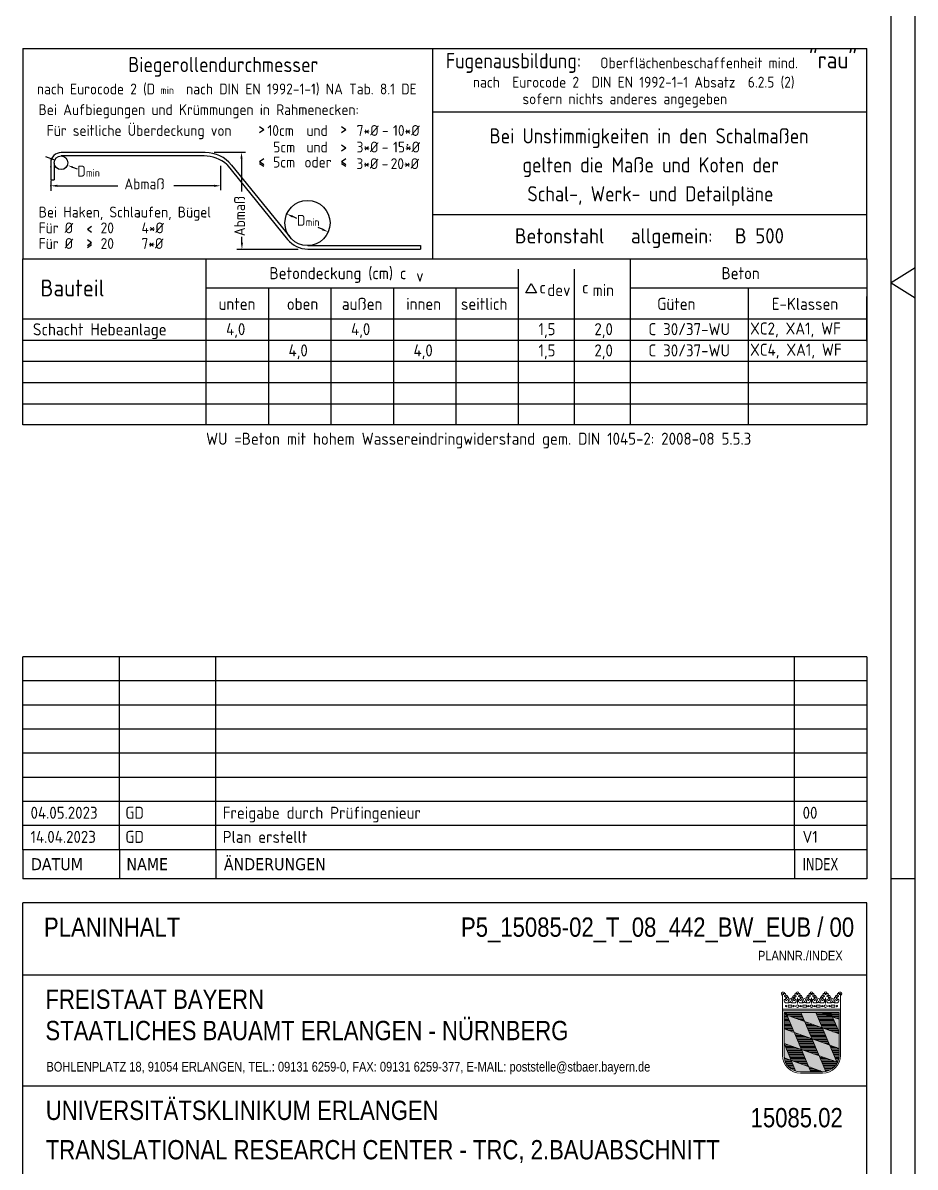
# Model space of a CAD drawing. Extents: x -20 to 69, y 0 to 100.
# Drawn here: x 20.35 to 24.98, y 5.93 to 11.86 of the extents above; entities that cross this region are included whole.
import ezdxf
from ezdxf.enums import TextEntityAlignment as Align

# ---------------------------------------------------------------- set-up
doc = ezdxf.new("R2010")
doc.units = 0
doc.header["$LTSCALE"] = 0.25
doc.linetypes.add('AUSGEZOGEN', pattern=[1000.01, 1000, 0.01])
for name, color, linetype in [('BET-ANS', 7, 'Continuous'), ('RAHMEN', 7, 'Continuous'), ('STEMPEL', 7, 'Continuous'), ('TEXT', 7, 'Continuous')]:
    doc.layers.add(name, color=color, linetype=linetype)
doc.styles.add('helv', font='tahoma.ttf')
doc.styles.add('plankopf_ArialN', font='ARIALN.TTF')
doc.styles.add('txt', font='isocp.shx')
pattern_1 = [(0, (-322.07857, -163.97815), (8e-17, 0.254), [])]

# ---------------------------------------------------------------- blocks, each defined once
blk = doc.blocks.new('Bundeslandwappen')
at = {"lineweight": 9, "true_color": 0xffffff}
for points in [[(-5.75, 16.5), (-5.98, 16.5), (-5.98, 16.29), (-5.75, 16.29)], [(-5.09, 15.68), (-5.31, 15.68), (-5.31, 15.47), (-5.09, 15.47)], [(-3.49, 15.68), (-3.71, 15.68), (-3.71, 15.47), (-3.49, 15.47)], [(-2.82, 16.5), (-3.05, 16.5), (-3.05, 16.29), (-2.82, 16.29)], [(-2.15, 15.68), (-2.38, 15.68), (-2.38, 15.47), (-2.15, 15.47)], [(-0.56, 15.68), (-0.78, 15.68), (-0.78, 15.47), (-0.56, 15.47)], [(0.11, 16.5), (-0.11, 16.5), (-0.11, 16.29), (0.11, 16.29)], [(0.78, 15.68), (0.56, 15.68), (0.56, 15.47), (0.78, 15.47)], [(2.38, 15.68), (2.15, 15.68), (2.15, 15.47), (2.38, 15.47)], [(3.05, 16.5), (2.82, 16.5), (2.82, 16.29), (3.05, 16.29)], [(3.71, 15.68), (3.49, 15.68), (3.49, 15.47), (3.71, 15.47)], [(5.31, 15.68), (5.09, 15.68), (5.09, 15.47), (5.31, 15.47)], [(5.98, 16.5), (5.75, 16.5), (5.75, 16.29), (5.98, 16.29)]]:
    blk.add_hatch(color=7, dxfattribs=at).paths.add_polyline_path(points)
at = {"true_color": 0xffffff}
for points in [[(-5.34, 12.59), (-5.7, 12.59), (-5.7, 12.19), (-5.07, 11.96)], [(-1.42, 10.67), (-5.07, 11.96), (-3.57, 8.42), (0.08, 7.13)], [(0.86, 12.59), (-2.24, 12.59), (-1.42, 10.67), (2.23, 9.38)], [(3.96, 12.59), (1.66, 12.59), (4.37, 11.63)], [(5.7, 11.16), (4.37, 11.63), (5.7, 8.5)], [(-3.57, 8.42), (-5.7, 9.18), (-5.7, 6.17), (-2.07, 4.88)], [(3.73, 5.84), (0.08, 7.13), (1.58, 3.59), (5.23, 2.29)], [(5.7, 8.15), (2.23, 9.38), (3.73, 5.84), (5.7, 5.14)], [(-5.7, 6.14), (-5.7, 3.7, 0.041392), (-5.65, 3.14), (-4.21, 2.63)], [(1.58, 3.59), (-2.07, 4.88), (-0.56, 1.34), (2.36, 0.3, 0.043654), (2.95, 0.36)], [(-0.56, 1.34), (-4.21, 2.63), (-3.29, 0.45, 0.073774), (-2.3, 0.3), (-0.12, 0.3)]]:
    blk.add_hatch(color=7, dxfattribs=at).paths.add_polyline_path(points)
at = {"lineweight": 9}
h = blk.add_hatch(dxfattribs=at)
h.set_pattern_fill('ANSI31', color=256, scale=0.08, angle=315, style=0)
h.set_pattern_definition(pattern_1)
h.paths.add_polyline_path([(-5.07, 11.96), (-5.7, 12.19), (-5.7, 9.18), (-3.57, 8.42)])
h = blk.add_hatch(dxfattribs=at)
h.set_pattern_fill('ANSI31', color=256, scale=0.08, angle=315, style=0)
h.set_pattern_definition(pattern_1)
h.paths.add_polyline_path([(-2.24, 12.59), (-5.34, 12.59), (-5.07, 11.96), (-1.42, 10.67)])
h = blk.add_hatch(dxfattribs=at)
h.set_pattern_fill('ANSI31', color=256, scale=0.08, angle=315, style=0)
h.set_pattern_definition(pattern_1)
h.paths.add_polyline_path([(4.37, 11.63), (1.66, 12.59), (0.86, 12.59), (2.23, 9.38), (5.7, 8.15), (5.7, 8.5)])
h = blk.add_hatch(dxfattribs=at)
h.set_pattern_fill('ANSI31', color=256, scale=0.08, angle=315, style=0)
h.set_pattern_definition(pattern_1)
h.paths.add_polyline_path([(5.7, 12.59), (3.96, 12.59), (4.37, 11.63), (5.7, 11.16)])
h = blk.add_hatch(dxfattribs=at)
h.set_pattern_fill('ANSI31', color=256, scale=0.08, angle=315, style=0)
h.set_pattern_definition(pattern_1)
h.paths.add_polyline_path([(2.23, 9.38), (-1.42, 10.67), (0.08, 7.13), (3.73, 5.84)])
h = blk.add_hatch(dxfattribs=at)
h.set_pattern_fill('ANSI31', color=256, scale=0.08, angle=315, style=0)
h.set_pattern_definition(pattern_1)
h.paths.add_polyline_path([(0.08, 7.13), (-3.57, 8.42), (-2.07, 4.88), (1.58, 3.59)])
h = blk.add_hatch(dxfattribs=at)
h.set_pattern_fill('ANSI31', color=256, scale=0.08, angle=315, style=0)
h.set_pattern_definition(pattern_1)
h.paths.add_polyline_path([(-2.07, 4.88), (-5.7, 6.17), (-5.7, 6.14), (-4.21, 2.63), (-0.56, 1.34)])
h = blk.add_hatch(dxfattribs=at)
h.set_pattern_fill('ANSI31', color=256, scale=0.08, angle=315, style=0)
h.set_pattern_definition(pattern_1)
h.paths.add_polyline_path([(5.7, 5.14), (3.73, 5.84), (5.23, 2.29), (5.37, 2.24, 0.111178), (5.7, 3.7)])
h = blk.add_hatch(dxfattribs=at)
h.set_pattern_fill('ANSI31', color=256, scale=0.08, angle=315, style=0)
h.set_pattern_definition(pattern_1)
h.paths.add_polyline_path([(-4.21, 2.63), (-5.65, 3.14, 0.285055), (-3.29, 0.45)])
h = blk.add_hatch(dxfattribs=at)
h.set_pattern_fill('ANSI31', color=256, scale=0.08, angle=315, style=0)
h.set_pattern_definition(pattern_1)
h.paths.add_polyline_path([(5.31, 2.11), (5.23, 2.29), (1.58, 3.59), (2.95, 0.36, 0.22704)])
h = blk.add_hatch(dxfattribs=at)
h.set_pattern_fill('ANSI31', color=256, scale=0.08, angle=315, style=0)
h.set_pattern_definition(pattern_1)
h.paths.add_polyline_path([(-0.56, 1.34), (-0.12, 0.3), (2.3, 0.3, 0.004354), (2.36, 0.3)])
for p, q in [((-5.61, 16.59), (-5.62, 16.68)), ((-3.19, 16.59), (-3.18, 16.67)), ((-2.68, 16.59), (-2.69, 16.67)), ((-0.25, 16.59), (-0.24, 16.67)), ((0.25, 16.59), (0.24, 16.67)), ((2.68, 16.59), (2.69, 16.67)), ((3.19, 16.59), (3.18, 16.67)), ((5.61, 16.59), (5.62, 16.68)), ((-6, 16.1), (-6, 3.7)), ((-5.64, 14.97), (-5.64, 15.18)), ((-5.33, 15.19), (-5.33, 15.05)), ((-4.68, 14.54), (-5.26, 14.54)), ((-4.12, 14.54), (-3.54, 14.54)), ((-3.47, 15.19), (-3.47, 15.05)), ((-3.16, 14.97), (-3.16, 15.18)), ((-2.93, 15.58), (-2.93, 14.47)), ((-2.71, 14.97), (-2.71, 15.18)), ((-2.4, 15.19), (-2.4, 15.05)), ((-1.74, 14.54), (-2.32, 14.54)), ((-1.19, 14.54), (-0.61, 14.54)), ((-0.54, 15.19), (-0.54, 15.05)), ((-0.22, 14.97), (-0.22, 15.18)), ((0, 15.58), (0, 14.47)), ((0.22, 14.97), (0.22, 15.18)), ((0.54, 15.19), (0.54, 15.05)), ((1.19, 14.54), (0.61, 14.54)), ((1.74, 14.54), (2.32, 14.54)), ((2.4, 15.19), (2.4, 15.05)), ((2.71, 14.97), (2.71, 15.18)), ((2.93, 15.58), (2.93, 14.47)), ((3.16, 14.97), (3.16, 15.18)), ((3.47, 15.19), (3.47, 15.05)), ((4.12, 14.54), (3.54, 14.54)), ((4.68, 14.54), (5.26, 14.54)), ((5.33, 15.19), (5.33, 15.05)), ((5.64, 14.97), (5.64, 15.18)), ((6, 3.7), (6, 16.1)), ((-6, 13.29), (6, 13.29)), ((-6, 12.94), (6, 12.94)), ((-5.7, 12.59), (-5.7, 3.7)), ((-5.7, 12.59), (5.7, 12.59)), ((-5.7, 12.19), (5.7, 8.15)), ((-5.34, 12.59), (-0.12, 0.3)), ((-3.36, 13.9), (-2.93, 14.17)), ((-2.93, 13.63), (-3.36, 13.9)), ((-2.93, 14.17), (-2.5, 13.9)), ((-2.5, 13.9), (-2.93, 13.63)), ((-2.24, 12.59), (2.95, 0.36)), ((0, 14.17), (-0.43, 13.9)), ((-0.43, 13.9), (0, 13.63)), ((0.43, 13.9), (0, 14.17)), ((0, 13.63), (0.43, 13.9)), ((0.86, 12.59), (5.31, 2.11)), ((1.66, 12.59), (5.7, 11.16)), ((2.93, 14.17), (2.5, 13.9)), ((2.5, 13.9), (2.93, 13.63)), ((3.36, 13.9), (2.93, 14.17)), ((2.93, 13.63), (3.36, 13.9)), ((3.96, 12.59), (5.7, 8.5)), ((5.7, 3.7), (5.7, 12.59)), ((-5.7, 9.18), (5.7, 5.14)), ((-5.7, 6.17), (5.37, 2.24)), ((-5.7, 6.14), (-3.29, 0.45)), ((-5.66, 3.14), (2.36, 0.3)), ((-2.3, 0.3), (2.3, 0.3)), ((-2.3, 0), (2.3, 0))]:
    blk.add_line(p, q, dxfattribs=at)
for points in [[(-5.75, 16.29), (-5.98, 16.29), (-5.98, 16.5), (-5.75, 16.5)], [(-5.09, 15.47), (-5.31, 15.47), (-5.31, 15.68), (-5.09, 15.68)], [(-3.71, 15.47), (-3.49, 15.47), (-3.49, 15.68), (-3.71, 15.68)], [(-2.82, 16.29), (-3.05, 16.29), (-3.05, 16.5), (-2.82, 16.5)], [(-2.15, 15.47), (-2.38, 15.47), (-2.38, 15.68), (-2.15, 15.68)], [(-0.78, 15.47), (-0.56, 15.47), (-0.56, 15.68), (-0.78, 15.68)], [(0.11, 16.29), (-0.11, 16.29), (-0.11, 16.5), (0.11, 16.5)], [(0.78, 15.47), (0.56, 15.47), (0.56, 15.68), (0.78, 15.68)], [(2.15, 15.47), (2.38, 15.47), (2.38, 15.68), (2.15, 15.68)], [(3.05, 16.29), (2.82, 16.29), (2.82, 16.5), (3.05, 16.5)], [(3.71, 15.47), (3.49, 15.47), (3.49, 15.68), (3.71, 15.68)], [(5.09, 15.47), (5.31, 15.47), (5.31, 15.68), (5.09, 15.68)], [(5.75, 16.29), (5.98, 16.29), (5.98, 16.5), (5.75, 16.5)], [(-4.07, 13.71), (-4.83, 13.71), (-4.83, 14.1), (-4.07, 14.1)], [(-1.8, 13.71), (-1.04, 13.71), (-1.04, 14.1), (-1.8, 14.1)], [(1.8, 13.71), (1.04, 13.71), (1.04, 14.1), (1.8, 14.1)], [(4.07, 13.71), (4.83, 13.71), (4.83, 14.1), (4.07, 14.1)]]:
    blk.add_lwpolyline(points, close=True, dxfattribs=at)
for centre in [(-5.28, 13.9), (-3.71, 13.9), (-2.2, 13.9), (-0.68, 13.9), (0.68, 13.9), (2.2, 13.9), (3.71, 13.9), (5.28, 13.9)]:
    blk.add_circle(centre, 0.123, dxfattribs=at)
for centre, radius, start, end in [((-5.89, 16.45), 0.362, 44.6681, 253.1183), ((-5.67, 16.67), 0.05, 6.6615, 44.6681), ((-3.13, 16.67), 0.05, 155.2288, 173.3385), ((-2.93, 16.58), 0.264, 24.0166, 155.3409), ((-2.74, 16.66), 0.05, 6.6615, 24.0166), ((0, 16.58), 0.264, 24.0166, 155.3409), ((-0.19, 16.67), 0.05, 155.2288, 173.3385), ((0.19, 16.66), 0.05, 6.6615, 24.0166), ((2.93, 16.58), 0.264, 24.0166, 155.3409), ((2.74, 16.67), 0.05, 155.2288, 173.3385), ((3.13, 16.66), 0.05, 6.6615, 24.0166), ((5.67, 16.67), 0.05, 135.3319, 173.3385), ((5.89, 16.45), 0.362, 286.8817, 135.3319), ((-5.49, 15.18), 0.157, 3.2756, 179.5521), ((-5.19, 14.99), 0.453, 182.8328, 261.3043), ((-5.56, 16.59), 0.05, 186.6615, 265.6209), ((-5.42, 15.99), 0.179, 74.7883, 15.1356), ((-5.59, 16.26), 0.281, 346.0232, 85.6209), ((-5.36, 16.21), 0.05, 254.7883, 346.0232), ((-5.26, 15.23), 0.191, 249.6358, 3.0857), ((-5.2, 16.05), 0.05, 93.0633, 195.1356), ((-5.19, 15.87), 0.224, 350.9542, 93.0633), ((-5.02, 15.24), 0.05, 82.9467, 183.0857), ((-4.99, 15.54), 0.249, 262.9467, 77.8855), ((-4.92, 15.83), 0.05, 170.9542, 257.8855), ((-4.62, 14.89), 0.224, 71.4, 0), ((-4.71, 14.85), 0.312, 275.9649, 353.9773), ((-4.4, 15.24), 0.208, 317.0775, 222.9225), ((-4.18, 14.89), 0.224, 180, 108.6), ((-4.09, 14.85), 0.312, 186.0227, 264.0351), ((-3.81, 15.54), 0.249, 102.1145, 277.0533), ((-3.88, 15.83), 0.05, 282.1145, 9.0458), ((-3.61, 15.87), 0.224, 86.9367, 189.0458), ((-3.78, 15.24), 0.05, 356.9143, 97.0533), ((-3.54, 15.23), 0.191, 176.9143, 290.3642), ((-3.6, 16.05), 0.05, 344.8644, 86.9367), ((-3.38, 15.99), 0.179, 164.8644, 105.2117), ((-3.61, 14.99), 0.453, 278.6957, 357.1672), ((-3.21, 16.26), 0.281, 94.3791, 193.9768), ((-3.44, 16.21), 0.05, 193.9768, 285.2117), ((-3.31, 15.18), 0.157, 0.4479, 176.7244), ((-3.24, 16.59), 0.05, 274.3791, 353.3385), ((-2.55, 15.18), 0.157, 3.2756, 179.5521), ((-2.26, 14.99), 0.453, 182.8328, 261.3043), ((-2.63, 16.59), 0.05, 186.6615, 265.6209), ((-2.49, 15.99), 0.179, 74.7883, 15.1356), ((-2.65, 16.26), 0.281, 346.0232, 85.6209), ((-2.43, 16.21), 0.05, 254.7883, 346.0232), ((-2.33, 15.23), 0.191, 249.6358, 3.0857), ((-2.27, 16.05), 0.05, 93.0633, 195.1356), ((-2.26, 15.87), 0.224, 350.9542, 93.0633), ((-2.09, 15.24), 0.05, 82.9467, 183.0857), ((-2.05, 15.54), 0.249, 262.9467, 77.8855), ((-1.99, 15.83), 0.05, 170.9542, 257.8855), ((-1.69, 14.89), 0.224, 71.4, 0), ((-1.78, 14.85), 0.312, 275.9649, 353.9773), ((-1.47, 15.24), 0.208, 317.0775, 222.9225), ((-1.24, 14.89), 0.224, 180, 108.6), ((-1.16, 14.85), 0.312, 186.0227, 264.0351), ((-0.88, 15.54), 0.249, 102.1145, 277.0533), ((-0.94, 15.83), 0.05, 282.1145, 9.0458), ((-0.67, 15.87), 0.224, 86.9367, 189.0458), ((-0.84, 15.24), 0.05, 356.9143, 97.0533), ((-0.6, 15.23), 0.191, 176.9143, 290.3642), ((-0.66, 16.05), 0.05, 344.8644, 86.9367), ((-0.44, 15.99), 0.179, 164.8644, 105.2117), ((-0.68, 14.99), 0.453, 278.6957, 357.1672), ((-0.28, 16.26), 0.281, 94.3791, 193.9768), ((-0.5, 16.21), 0.05, 193.9768, 285.2117), ((-0.38, 15.18), 0.157, 0.4479, 176.7244), ((-0.3, 16.59), 0.05, 274.3791, 353.3385), ((0.38, 15.18), 0.157, 3.2756, 179.5521), ((0.68, 14.99), 0.453, 182.8328, 261.3043), ((0.3, 16.59), 0.05, 186.6615, 265.6209), ((0.44, 15.99), 0.179, 74.7883, 15.1356), ((0.28, 16.26), 0.281, 346.0232, 85.6209), ((0.5, 16.21), 0.05, 254.7883, 346.0232), ((0.6, 15.23), 0.191, 249.6358, 3.0857), ((0.66, 16.05), 0.05, 93.0633, 195.1356), ((0.67, 15.87), 0.224, 350.9542, 93.0633), ((0.84, 15.24), 0.05, 82.9467, 183.0857), ((0.88, 15.54), 0.249, 262.9467, 77.8855), ((0.94, 15.83), 0.05, 170.9542, 257.8855), ((1.24, 14.89), 0.224, 71.4, 0), ((1.16, 14.85), 0.312, 275.9649, 353.9773), ((1.47, 15.24), 0.208, 317.0775, 222.9225), ((1.69, 14.89), 0.224, 180, 108.6), ((1.78, 14.85), 0.312, 186.0227, 264.0351), ((2.05, 15.54), 0.249, 102.1145, 277.0533), ((1.99, 15.83), 0.05, 282.1145, 9.0458), ((2.26, 15.87), 0.224, 86.9367, 189.0458), ((2.09, 15.24), 0.05, 356.9143, 97.0533), ((2.33, 15.23), 0.191, 176.9143, 290.3642), ((2.27, 16.05), 0.05, 344.8644, 86.9367), ((2.49, 15.99), 0.179, 164.8644, 105.2117), ((2.26, 14.99), 0.453, 278.6957, 357.1672), ((2.65, 16.26), 0.281, 94.3791, 193.9768), ((2.43, 16.21), 0.05, 193.9768, 285.2117), ((2.55, 15.18), 0.157, 0.4479, 176.7244), ((2.63, 16.59), 0.05, 274.3791, 353.3385), ((3.31, 15.18), 0.157, 3.2756, 179.5521), ((3.61, 14.99), 0.453, 182.8328, 261.3043), ((3.24, 16.59), 0.05, 186.6615, 265.6209), ((3.38, 15.99), 0.179, 74.7883, 15.1356), ((3.21, 16.26), 0.281, 346.0232, 85.6209), ((3.44, 16.21), 0.05, 254.7883, 346.0232), ((3.54, 15.23), 0.191, 249.6358, 3.0857), ((3.6, 16.05), 0.05, 93.0633, 195.1356), ((3.61, 15.87), 0.224, 350.9542, 93.0633), ((3.78, 15.24), 0.05, 82.9467, 183.0857), ((3.81, 15.54), 0.249, 262.9467, 77.8855), ((3.88, 15.83), 0.05, 170.9542, 257.8855), ((4.18, 14.89), 0.224, 71.4, 0), ((4.09, 14.85), 0.312, 275.9649, 353.9773), ((4.4, 15.24), 0.208, 317.0775, 222.9225), ((4.62, 14.89), 0.224, 180, 108.6), ((4.71, 14.85), 0.312, 186.0227, 264.0351), ((4.99, 15.54), 0.249, 102.1145, 277.0533), ((4.92, 15.83), 0.05, 282.1145, 9.0458), ((5.19, 15.87), 0.224, 86.9367, 189.0458), ((5.02, 15.24), 0.05, 356.9143, 97.0533), ((5.26, 15.23), 0.191, 176.9143, 290.3642), ((5.2, 16.05), 0.05, 344.8644, 86.9367), ((5.42, 15.99), 0.179, 164.8644, 105.2117), ((5.19, 14.99), 0.453, 278.6957, 357.1672), ((5.59, 16.26), 0.281, 94.3791, 193.9768), ((5.36, 16.21), 0.05, 193.9768, 285.2117), ((5.49, 15.18), 0.157, 0.4479, 176.7244), ((5.56, 16.59), 0.05, 274.3791, 353.3385), ((-2.3, 3.7), 3.7, 180, 270), ((-2.3, 3.7), 3.4, 180, 270), ((2.3, 3.7), 3.7, 270, 0), ((2.3, 3.7), 3.4, 270, 0)]:
    blk.add_arc(centre, radius, start, end, dxfattribs=at)
blk = doc.blocks.new('Plankopf_PU')
for p, q in [((-18.5, 25.4), (-18.5, 27.7)), ((-1, 27.7), (-18.5, 27.7)), ((-1, 27.7), (-18.5, 27.7)), ((-1, 25.4), (-1, 27.7)), ((-1, 25.4), (-18.5, 25.4)), ((-1, 25.4), (-18.5, 25.4)), ((-18.5, 19.1), (-18.5, 25.4)), ((-1, 19.1), (-1, 25.4))]:
    blk.add_line(p, q)
at = {"xscale": 0.1, "yscale": 0.1, "zscale": 0.1}
blk.add_blockref('Bundeslandwappen', (-2.148, 25.669), dxfattribs=at)
at = {"linetype": 'AUSGEZOGEN', "lineweight": 35, "style": 'plankopf_ArialN'}
blk.add_text('FREISTAAT BAYERN', height=0.4, dxfattribs=at).set_placement((-18.032, 27.401), align=Align.TOP_LEFT)
blk.add_text('STAATLICHES BAUAMT ERLANGEN - NÜRNBERG', height=0.4, dxfattribs=at).set_placement((-18.032, 26.552), align=Align.MIDDLE_LEFT)
at = {"style": 'plankopf_ArialN'}
blk.add_text('BOHLENPLATZ 18, 91054 ERLANGEN, TEL.: 09131 6259-0, FAX: 09131 6259-377, E-MAIL: poststelle@stbaer.bayern.de', height=0.2, dxfattribs=at).set_placement((-18.012, 25.702))
for tag, p in [('PROJEKTBEZEICHNUNGZ1', (-18.025, 24.578)), ('PROJEKTBEZEICHNUNGZ2', (-18.025, 23.761)), ('PROJEKTBEZEICHNUNGZ3', (-18.025, 22.941))]:
    blk.add_attdef(tag, text='', height=0.4, dxfattribs=at).set_placement(p, align=Align.BOTTOM_LEFT)
for tag, p in [('GEB.-NR', (-1.5, 24.946)), ('0.000X', (-1.507, 1.749))]:
    blk.add_attdef(tag, text='', height=0.4, dxfattribs=at).set_placement(p, align=Align.TOP_RIGHT)
for tag, p, height in [('PLANINHALTZ1', (-18.025, 22.055), 0.4), ('PLANINHALTZ2', (-18.025, 21.232), 0.4), ('PLANINHALTZ3', (-18.025, 20.409), 0.4), ('MASSN.-NR', (-18.005, 19.303), 0.2), ('KAPITEL/TITEL', (-15.01, 19.303), 0.2), ('GEZ_VON', (-12.644, 19.303), 0.2), ('GEZ_AM', (-10.286, 19.303), 0.2), ('STAND', (-7.927, 19.303), 0.2)]:
    blk.add_attdef(tag, p, '', height=height, dxfattribs=at)
for tag, height, p in [('PLANUNGSPHASE', 0.4, (-1.5, 22.055)), ('PROJEKTKATEGORIE', 0.4, (-1.5, 21.232)), ('MAßSTAB', 0.4, (-1.5, 20.409)), ('SONSTIGES', 0.2, (-1.5, 19.303))]:
    blk.add_attdef(tag, text='', height=height, dxfattribs=at).set_placement(p, align=Align.RIGHT)
blk = doc.blocks.new('Plankopf-ER')
at = {"layer": 'RAHMEN', "color": 7, "linetype": 'Continuous'}
for p, q in [((-0.5, 4.6), (-18, 4.6)), ((-18, 4.1), (-18, 4.6)), ((-16, 4.1), (-16, 4.6)), ((-14, 4.1), (-14, 4.6)), ((-2, 4.1), (-2, 4.6)), ((-0.5, 4.6), (-0.5, 4.1)), ((-0.5, 4.1), (-18, 4.1)), ((-18, 3.6), (-18, 4.1)), ((-16, 3.6), (-16, 4.1)), ((-14, 3.6), (-14, 4.1)), ((-2, 3.6), (-2, 4.1)), ((-0.5, 4.1), (-0.5, 3.6)), ((-0.5, 3.6), (-18, 3.6)), ((-18, 3.1), (-18, 3.6)), ((-16, 3.1), (-16, 3.6)), ((-14, 3.1), (-14, 3.6)), ((-2, 3.1), (-2, 3.6)), ((-0.5, 3.6), (-0.5, 3.1)), ((-0.5, 3.1), (-18, 3.1)), ((-18, 2.6), (-18, 3.1)), ((-16, 2.6), (-16, 3.1)), ((-14, 2.6), (-14, 3.1)), ((-2, 2.6), (-2, 3.1)), ((-0.5, 3.1), (-0.5, 2.6)), ((-0.5, 2.6), (-18, 2.6)), ((-18, 2.1), (-18, 2.6)), ((-16, 2.1), (-16, 2.6)), ((-14, 2.1), (-14, 2.6)), ((-2, 2.1), (-2, 2.6)), ((-0.5, 2.6), (-0.5, 2.1)), ((-0.5, 2.1), (-18, 2.1)), ((-18, 1.6), (-18, 2.1)), ((-16, 1.6), (-16, 2.1)), ((-14, 1.6), (-14, 2.1)), ((-2, 1.6), (-2, 2.1)), ((-0.5, 2.1), (-0.5, 1.6)), ((-0.5, 1.6), (-18, 1.6)), ((-18, 1.1), (-18, 1.6)), ((-16, 1.1), (-16, 1.6)), ((-14, 1.1), (-14, 1.6)), ((-2, 1.1), (-2, 1.6)), ((-0.5, 1.6), (-0.5, 1.1)), ((-0.5, 1.1), (-18, 1.1)), ((-18, 0.6), (-18, 1.1)), ((-16, 0.6), (-16, 1.1)), ((-14, 0.6), (-14, 1.1)), ((-2, 0.6), (-2, 1.1)), ((-0.5, 1.1), (-0.5, 0.6)), ((-0.5, 0.6), (-18, 0.6)), ((-18, 0.6), (-18, 0)), ((-16, 0.6), (-16, 0)), ((-14, 0.6), (-14, 0)), ((-2, 0.6), (-2, 0)), ((-0.5, 0.6), (-0.5, 0)), ((-0.5, 0), (-18, 0))]:
    blk.add_line(p, q, dxfattribs=at)
at = {"layer": 'RAHMEN', "color": 7, "linetype": 'Continuous', "style": 'txt'}
for tag, p in [('INDEX-D8', (-17.841, 4.242)), ('INDEX-N8', (-15.876, 4.242)), ('INDEX-X8', (-13.857, 4.242)), ('INDEX8', (-1.833, 4.242)), ('INDEX-D7', (-17.841, 3.742)), ('INDEX-N7', (-15.876, 3.742)), ('INDEX-X7', (-13.857, 3.742)), ('INDEX7', (-1.833, 3.742)), ('INDEX-D6', (-17.841, 3.242)), ('INDEX-N6', (-15.876, 3.242)), ('INDEX-X6', (-13.857, 3.242)), ('INDEX6', (-1.833, 3.242)), ('INDEX-D5', (-17.841, 2.742)), ('INDEX-N5', (-15.876, 2.742)), ('INDEX-X5', (-13.857, 2.742)), ('INDEX5', (-1.833, 2.742)), ('INDEX-D4', (-17.841, 2.242)), ('INDEX-N4', (-15.876, 2.242)), ('INDEX-X4', (-13.857, 2.242)), ('INDEX4', (-1.833, 2.242)), ('INDEX-D3', (-17.841, 1.742)), ('INDEX-N3', (-15.876, 1.742)), ('INDEX-X3', (-13.857, 1.742)), ('INDEX3', (-1.833, 1.742)), ('INDEX-D2', (-17.841, 1.242)), ('INDEX-N2', (-15.876, 1.242)), ('INDEX-X2', (-13.857, 1.242)), ('INDEX2', (-1.833, 1.242)), ('INDEX-D1', (-17.841, 0.742)), ('INDEX-N1', (-15.876, 0.742)), ('INDEX-X1', (-13.857, 0.742)), ('INDEX1', (-1.833, 0.742))]:
    blk.add_attdef(tag, p, '', height=0.25, dxfattribs=at)
at = {"layer": 'STEMPEL', "color": 7, "linetype": 'Continuous', "style": 'helv'}
for s, p in [('ÄNDERUNGEN', (-13.833, 0.176)), ('DATUM', (-17.833, 0.176)), ('NAME', (-15.853, 0.176))]:
    blk.add_text(s, height=0.25, dxfattribs=at).set_placement(p)
at = {"layer": 'STEMPEL', "color": 7, "linetype": 'Continuous', "style": 'helv', "width": 0.8}
blk.add_text('INDEX', height=0.25, dxfattribs=at).set_placement((-1.833, 0.176))
blk = doc.blocks.new('A0--19')
at = {"layer": 'RAHMEN'}
blk.add_line((99.9, 0), (99.9, 84.1), dxfattribs=at)
at = {"layer": 'RAHMEN', "color": 5}
blk.add_line((99.4, 0.5), (99.4, 83.6), dxfattribs=at)
at = {"layer": 'RAHMEN', "color": 7, "linetype": 'Continuous'}
for p, q in [((99.9, 42.36), (99.4, 42.05)), ((99.4, 42.05), (99.9, 41.74))]:
    blk.add_line(p, q, dxfattribs=at)
at = {"layer": 'RAHMEN', "color": 7}
blk.add_line((99.9, 29.7), (99.4, 29.7), dxfattribs=at)

msp = doc.modelspace()

# ---------------------------------------------------------------- linework, layer by layer
for p, q in [((24.725, 7.3), (20.35, 7.3)), ((20.35, 6.925), (20.35, 7.3)), ((24.725, 6.925), (24.725, 7.3))]:
    msp.add_line(p, q)
at = {"layer": 'RAHMEN', "color": 5, "linetype": 'Continuous'}
for p, q in [((20.35, 11.7274), (24.725, 11.7274)), ((20.35, 11.7274), (20.35, 10.6379)), ((22.4746, 10.6379), (22.4746, 11.7274)), ((24.725, 10.6379), (24.725, 11.7274)), ((24.725, 10.2111), (24.725, 10.4423))]:
    msp.add_line(p, q, dxfattribs=at)
at = {"layer": 'RAHMEN', "color": 7, "linetype": 'AUSGEZOGEN'}
for p, q in [((22.4746, 11.3986), (24.725, 11.3986)), ((21.599, 11.306), (21.5772, 11.3213)), ((21.599, 11.306), (21.5772, 11.2907)), ((22.024, 11.306), (22.0022, 11.3213)), ((22.024, 11.306), (22.0022, 11.2907)), ((22.0242, 11.2112), (22.0024, 11.2264)), ((22.0242, 11.2112), (22.0024, 11.1959)), ((21.5772, 11.1421), (21.599, 11.1574)), ((22.0022, 11.1421), (22.024, 11.1574)), ((21.5772, 11.1421), (21.599, 11.1268)), ((21.5772, 11.1324), (21.599, 11.1171)), ((22.0022, 11.1421), (22.024, 11.1268)), ((22.0022, 11.1324), (22.024, 11.1171)), ((22.4746, 10.8667), (24.725, 10.8667)), ((20.6847, 10.7907), (20.7065, 10.806)), ((20.6847, 10.7907), (20.7065, 10.7754)), ((20.7065, 10.7203), (20.6847, 10.7356)), ((20.7065, 10.7203), (20.6847, 10.705)), ((20.7065, 10.7106), (20.6847, 10.6953)), ((20.35, 10.3266), (24.725, 10.3266)), ((20.35, 10.2166), (24.725, 10.2166)), ((20.35, 10.1066), (24.725, 10.1066)), ((20.35, 9.9966), (24.725, 9.9966)), ((20.35, 9.8866), (24.725, 9.8866))]:
    msp.add_line(p, q, dxfattribs=at)
at = {"layer": 'RAHMEN', "color": 7, "linetype": 'Continuous'}
for p, q in [((20.5148, 11.148), (20.4682, 11.166)), ((21.2956, 11.1883), (20.5478, 11.1883)), ((21.2893, 11.1706), (20.5478, 11.1706)), ((21.3413, 11.19), (21.5044, 11.19)), ((21.4832, 11.1563), (21.4832, 10.9858)), ((20.4947, 11.1352), (20.4947, 11.0466)), ((20.5124, 11.1352), (20.5124, 11.0466)), ((20.6077, 11.1123), (20.6312, 11.1033)), ((21.3746, 11.1203), (21.3746, 10.9936)), ((21.4069, 11.1259), (21.7218, 10.7383)), ((21.4311, 11.1238), (21.7342, 10.7508)), ((20.4947, 11.0466), (20.5124, 11.0466)), ((20.4947, 11.0409), (20.4947, 10.9907)), ((20.5284, 11.0161), (20.8426, 11.0161)), ((21.3409, 11.0161), (21.1317, 11.0161)), ((21.7706, 10.8469), (21.7486, 10.8564)), ((21.9016, 10.7905), (21.8812, 10.7993)), ((21.4855, 10.7211), (21.4855, 10.7507)), ((21.4599, 10.6873), (21.7766, 10.6873)), ((21.8266, 10.7064), (22.4112, 10.7061)), ((21.8266, 10.6884), (22.4112, 10.6884)), ((22.4112, 10.7061), (22.4112, 10.6884)), ((21.3004, 9.7895), (21.3004, 10.6379)), ((23.4992, 9.7766), (23.4992, 10.6379)), ((22.9199, 9.7766), (22.9199, 10.5831)), ((23.2095, 9.7766), (23.2095, 10.5831)), ((21.6243, 9.7766), (21.6243, 10.4869)), ((21.9482, 9.7766), (21.9482, 10.4869)), ((22.2721, 9.7766), (22.2721, 10.4869)), ((22.596, 9.7766), (22.596, 10.4869)), ((24.1121, 9.7766), (24.1121, 10.4869)), ((21.3004, 9.7766), (21.3004, 10.3266)), ((22.9199, 9.7766), (22.9199, 10.3266)), ((24.975, 7.425), (24.85, 7.425))]:
    msp.add_line(p, q, dxfattribs=at)
at = {"layer": 'RAHMEN', "color": 1, "linetype": 'Continuous'}
for p, q in [((21.3004, 10.4869), (22.9199, 10.4869)), ((23.4992, 10.4869), (24.725, 10.4869))]:
    msp.add_line(p, q, dxfattribs=at)
at = {"layer": 'RAHMEN', "color": 5, "linetype": 'AUSGEZOGEN'}
msp.add_lwpolyline([(20.35, 10.6379), (24.725, 10.6379), (24.725, 9.7766), (20.35, 9.7766)], close=True, dxfattribs=at)
at = {"layer": 'RAHMEN', "color": 1, "linetype": 'Continuous'}
msp.add_lwpolyline([(22.9843, 10.5092), (23.0116, 10.462), (22.957, 10.462)], close=True, dxfattribs=at)
at = {"layer": 'RAHMEN', "color": 7, "linetype": 'Continuous'}
for centre, radius in [((20.5478, 11.1352), 0.0354), ((21.8251, 10.8234), 0.117)]:
    msp.add_circle(centre, radius, dxfattribs=at)
for centre, radius, start, end in [((20.5478, 11.1352), 0.0531, 89.99998, 180), ((21.2893, 10.9934), 0.1772, 48.41068, 90), ((21.2956, 11.0137), 0.1746, 39.09564, 90), ((21.8266, 10.8234), 0.135, 219.09564, 270)]:
    msp.add_arc(centre, radius, start, end, dxfattribs=at)
for p in [(22.3437, 11.2287), (20.4947, 11.1147), (20.4947, 11.0161), (21.7176, 10.8698), (21.9326, 10.7771)]:
    msp.add_point(p, dxfattribs=at)
for points in [[(20.4888, 11.1534), (20.492, 11.1615), (20.5148, 11.148)], [(21.4889, 11.1563), (21.4776, 11.1563), (21.4832, 11.1901)], [(20.6062, 11.1082), (20.6093, 11.1164), (20.5833, 11.1217)], [(20.5284, 11.0105), (20.5284, 11.0217), (20.4947, 11.0161)], [(21.3409, 11.0105), (21.3409, 11.0217), (21.3746, 11.0161)], [(21.7464, 10.8512), (21.7509, 10.8616), (21.7176, 10.8698)], [(21.8994, 10.7853), (21.9038, 10.7956), (21.9326, 10.7771)], [(21.4911, 10.7211), (21.4799, 10.7211), (21.4855, 10.6873)]]:
    msp.add_solid(points, dxfattribs=at)

# ---------------------------------------------------------------- block references
at = {"layer": 'BET-ANS', "xscale": 0.25, "yscale": 0.25, "zscale": 0.25}
msp.add_blockref('Plankopf-ER', (24.85, 7.425), dxfattribs=at).add_auto_attribs({'INDEX1': 'V1', 'INDEX-N1': 'GD', 'INDEX-D1': '14.04.2023', 'INDEX-X1': 'Plan erstellt', 'INDEX2': '00', 'INDEX-N2': 'GD', 'INDEX-D2': '04.05.2023', 'INDEX-X2': 'Freigabe durch Prüfingenieur'})
at = {"layer": 'BET-ANS'}
ref = msp.add_blockref('Plankopf_PU', (24.975, 0), dxfattribs=dict(at, xscale=0.25, yscale=0.25, zscale=0.25))
ref.add_attrib('PROJEKTBEZEICHNUNGZ1', 'UNIVERSITÄTSKLINIKUM ERLANGEN', dxfattribs={"layer": '0', "height": 0.1, "style": 'plankopf_ArialN'}).set_placement((20.4687, 6.1444), align=Align.BOTTOM_LEFT)
ref.add_attrib('PROJEKTBEZEICHNUNGZ2', 'TRANSLATIONAL RESEARCH CENTER - TRC, 2.BAUABSCHNITT', dxfattribs={"layer": '0', "height": 0.1, "style": 'plankopf_ArialN'}).set_placement((20.4687, 5.9403), align=Align.BOTTOM_LEFT)
ref.add_attrib('GEB.-NR', '15085.02', dxfattribs={"layer": '0', "height": 0.1, "style": 'plankopf_ArialN'}).set_placement((24.6, 6.2365), align=Align.TOP_RIGHT)
at = {"layer": 'RAHMEN', "color": 7, "linetype": 'AUSGEZOGEN', "xscale": 0.25, "yscale": 0.25, "zscale": 0.25}
msp.add_blockref('A0--19', (0, 0), dxfattribs=at)

# ---------------------------------------------------------------- texts
at = {"style": 'plankopf_ArialN'}
msp.add_text('PLANNR./INDEX', height=0.05, dxfattribs=at).set_placement((24.5993, 7.0011), align=Align.RIGHT)
at = {"layer": 'BET-ANS', "style": 'plankopf_ArialN'}
for s, p in [('PLANINHALT', (20.4594, 7.1238)), ('P5_15085-02_T_08_442_BW_EUB / 00', (22.6211, 7.124))]:
    msp.add_text(s, height=0.1, dxfattribs=at).set_placement(p)
at = {"layer": 'RAHMEN', "color": 1, "linetype": 'Continuous', "style": 'txt', "width": 0.95}
for s, p in [('Biegerollendurchmesser', (21.3889, 11.6052)), ('Fugenausbildung:', (22.893, 11.625)), ('Bei Unstimmigkeiten in den Schalmaßen', (23.5962, 11.2353)), ('gelten die Maße und Koten der', (23.6047, 11.0853)), ('Schal-, Werk- und Detailpläne', (23.603, 10.9353))]:
    msp.add_text(s, height=0.07875, dxfattribs=at).set_placement(p, align=Align.CENTER)
at = {"layer": 'RAHMEN', "color": 7, "linetype": 'Continuous', "style": 'txt'}
for s, height, p in [('Oberflächenbeschaffenheit mind.', 0.05625, (23.3422, 11.625)), ('nach  Eurocode 2  DIN EN 1992-1-1 Absatz  6.2.5 (2)', 0.05625, (22.6831, 11.525)), ('sofern nichts anderes angegeben', 0.05625, (22.9397, 11.4385)), ('Bei Aufbiegungen und Krümmungen in Rahmenecken:', 0.05625, (20.4309, 11.3826)), ('10cm', 0.05625, (21.6175, 11.2745)), ('und', 0.05625, (21.8197, 11.2745)), ('7*%%C', 0.05625, (22.0805, 11.2745)), ('10*%%C', 0.05625, (22.2687, 11.2745)), ('-', 0.0563, (22.2112, 11.2745)), ('5cm', 0.05625, (21.6477, 11.1886)), ('und', 0.05625, (21.8199, 11.1886)), ('3*%%C', 0.05625, (22.0798, 11.1886)), ('-', 0.0563, (22.2105, 11.1886)), ('15*%%C', 0.05625, (22.2687, 11.1886)), ('5cm', 0.05625, (21.6472, 11.1106)), ('oder', 0.05625, (21.8095, 11.1106)), ('3*%%C', 0.05625, (22.079, 11.1027)), ('20*%%C', 0.05625, (22.2565, 11.1027)), ('D', 0.0563, (20.6323, 11.0639)), ('-', 0.0563, (22.2098, 11.1027)), ('Abmaß', 0.05625, (20.8763, 10.9979)), ('Bei Haken, Schlaufen, Bügel', 0.05625, (20.432, 10.8517)), ('D', 0.0563, (21.7709, 10.8087)), ('Für %%C', 0.05625, (20.4319, 10.7698)), ('20', 0.05625, (20.7529, 10.7698)), ('4*%%C', 0.05625, (20.9648, 10.7698)), ('Für %%C', 0.05625, (20.432, 10.6888)), ('20', 0.05625, (20.753, 10.6888)), ('7*%%C', 0.05625, (20.9648, 10.6888))]:
    msp.add_text(s, height=height, dxfattribs=at).set_placement(p)
msp.add_text('nach Eurocode 2 (D     nach DIN EN 1992-1-1) NA Tab. 8.1 DE', height=0.05625, dxfattribs=at).set_placement((21.407, 11.4897), align=Align.CENTER)
msp.add_text('Für seitliche Überdeckung von', height=0.05625, dxfattribs=at).set_placement((21.4314, 11.2745), align=Align.RIGHT)
msp.add_text('Abmaß', height=0.05625, rotation=90, dxfattribs=at).set_placement((21.5015, 10.7549))
at = {"layer": 'RAHMEN', "color": 1, "linetype": 'Continuous', "style": 'txt'}
for s, height, p in [('Betonstahl', 0.07875, (22.9004, 10.7174)), ('allgemein:', 0.07875, (23.502, 10.7174)), ('B 500 ', 0.07875, (24.0414, 10.7174)), ('Betondeckung (cm) c', 0.0625, (21.6282, 10.5319)), ('v', 0.0625, (22.389, 10.5187)), ('Beton', 0.0625, (23.9713, 10.5319)), ('Bauteil', 0.0875, (20.4414, 10.4427)), ('c', 0.0625, (23.0273, 10.4578)), ('dev', 0.0625, (23.0681, 10.4446)), ('c', 0.0625, (23.2485, 10.4578)), ('min', 0.0625, (23.3027, 10.4446)), ('WU =Beton mit hohem Wassereindringwiderstand gem. DIN 1045-2: 2008-08 5.5.3', 0.0625, (21.2995, 9.6739))]:
    msp.add_text(s, height=height, dxfattribs=at).set_placement(p)
at = {"layer": 'TEXT', "color": 1, "style": 'txt'}
msp.add_text('"rau"', height=0.0875, dxfattribs=at).set_placement((24.4247, 11.6248))
at = {"layer": 'TEXT', "color": 7, "linetype": 'AUSGEZOGEN', "style": 'txt'}
for s, height, p in [('min', 0.04008, (21.0619, 11.4909)), ('min', 0.04008, (20.6776, 11.0632)), ('min', 0.04008, (21.8162, 10.808)), ('unten', 0.0625, (21.3644, 10.3728)), ('oben', 0.0625, (21.7181, 10.3728)), ('außen', 0.0625, (22.0038, 10.3728)), ('innen', 0.0625, (22.3372, 10.3728)), ('seitlich', 0.0625, (22.621, 10.3728)), ('Güten', 0.0625, (23.6382, 10.3728)), ('E-Klassen', 0.0625, (24.232, 10.3728)), ('Schacht Hebeanlage', 0.0625, (20.4022, 10.2408)), ('4,0', 0.0625, (21.4032, 10.2417)), ('4,0', 0.0625, (22.051, 10.2417)), ('1,5', 0.0625, (23.0227, 10.2417)), ('2,0', 0.0625, (23.3124, 10.2417)), ('C 30/37-WU', 0.0625, (23.5927, 10.2417)), ('XC2, XA1, WF', 0.0625, (24.1193, 10.2452)), ('4,0', 0.0625, (21.7271, 10.1317)), ('4,0', 0.0625, (22.3749, 10.1317)), ('1,5', 0.0625, (23.0227, 10.1317)), ('2,0', 0.0625, (23.3124, 10.1317)), ('C 30/37-WU', 0.0625, (23.5927, 10.1317)), ('XC4, XA1, WF', 0.0625, (24.1193, 10.1352))]:
    msp.add_text(s, height=height, dxfattribs=at).set_placement(p)

doc.saveas('drawing.dxf')
